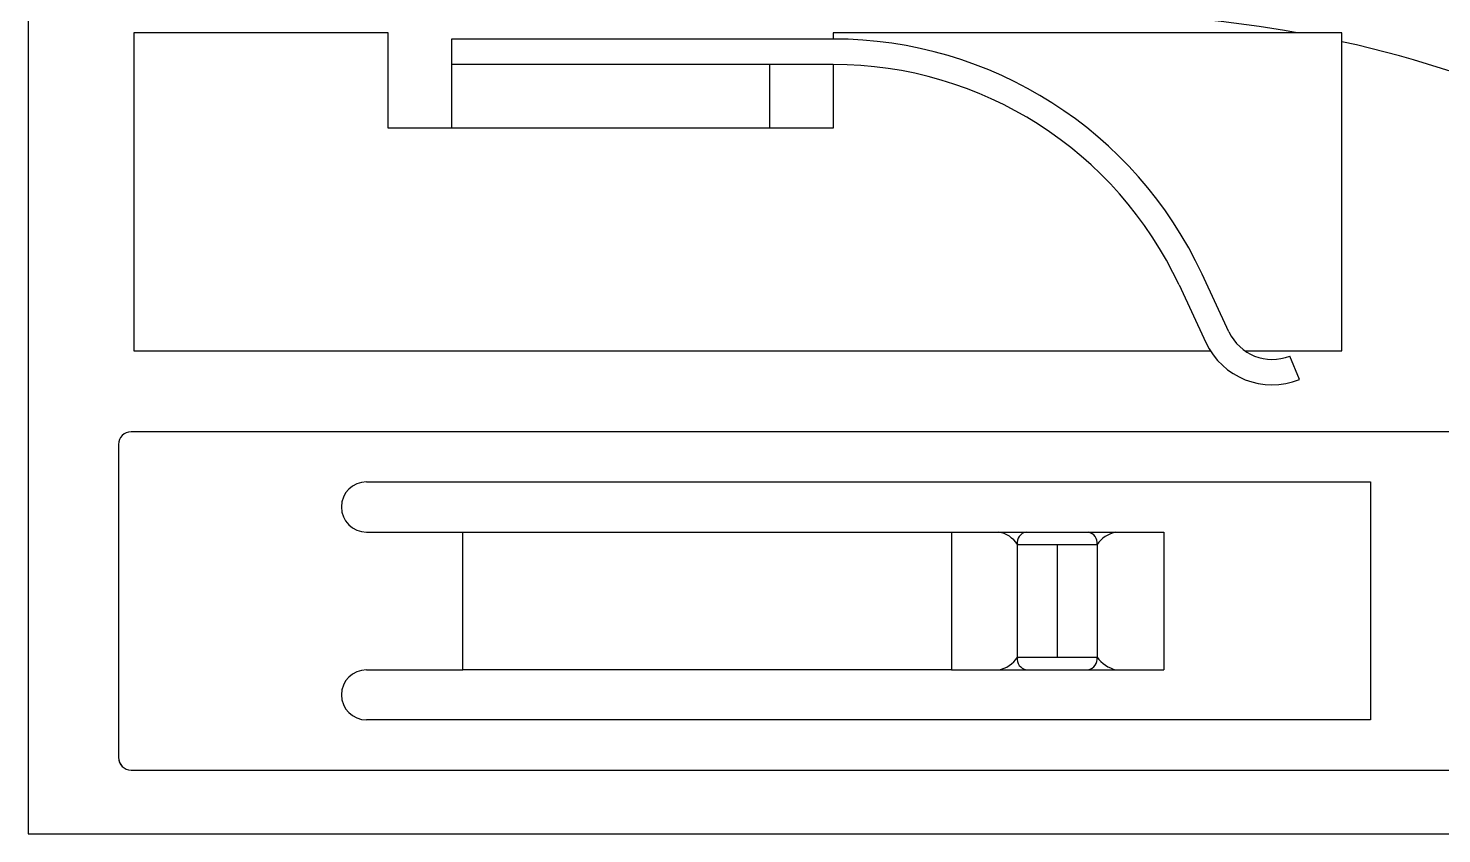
# Model space of a CAD drawing. Extents: x 2.55 to 7.7, y 3.55 to 4.51.
# Drawn here: x 4.5843 to 5.0289, y 3.5492 to 3.8023 of the extents above; entities that cross this region are included whole.
import ezdxf

# ---------------------------------------------------------------- set-up
doc = ezdxf.new("R2010")
doc.units = 0
doc.header["$MEASUREMENT"] = 0
doc.layers.get('0').update_dxf_attribs({"linetype": 'CONTINUOUS'})

msp = doc.modelspace()

# ---------------------------------------------------------------- linework, layer by layer
at = {"color": 7, "linetype": 'CONTINUOUS'}
for p, q in [((4.5843283797, 3.9321804732), (4.5843283797, 3.5491883596)), ((4.69748265, 3.8009484256), (4.61748265, 3.8009484116)), ((4.61748265, 3.8009484116), (4.6174826674, 3.7009484116)), ((4.6974826552, 3.7709484256), (4.69748265, 3.8009484256)), ((4.99748265, 3.8009484781), (4.83748265, 3.8009484501)), ((4.9833516689, 3.8009484759), (4.83748265, 3.8009484504)), ((4.83748265, 3.8009484501), (4.8374826503, 3.7989484479)), ((4.99748265, 3.8009484783), (4.9833516696, 3.8009484758)), ((4.9974826674, 3.7009484781), (4.99748265, 3.8009484781)), ((4.8174826503, 3.7989484457), (4.7174826503, 3.7989484282)), ((4.8374826293, 3.7989484457), (4.7174826503, 3.7989484248)), ((4.7174826503, 3.7989484248), (4.7174826517, 3.7909484248)), ((4.8324826503, 3.798948447), (4.8174826503, 3.7989484451)), ((4.8374826293, 3.7989484479), (4.8324826503, 3.798948447)), ((4.8374826293, 3.7909484457), (4.7174826517, 3.7909484248)), ((4.8174826517, 3.7909484457), (4.7174826517, 3.7909484282)), ((4.7174826517, 3.7909484282), (4.7174826552, 3.7709484291)), ((4.8174826517, 3.7909484457), (4.8174826552, 3.7709484466)), ((4.8374826517, 3.7909484457), (4.8374826552, 3.7709484501)), ((4.7174826552, 3.7709484291), (4.6974826552, 3.7709484256)), ((4.8174826552, 3.7709484466), (4.7174826552, 3.7709484291)), ((4.8374826552, 3.7709484501), (4.8174826552, 3.7709484466)), ((4.9462395759, 3.7216626562), (4.9546919443, 3.7035365019)), ((4.961942406, 3.7069174493), (4.9534900376, 3.7250436035)), ((4.6174826674, 3.7009484116), (4.9561074858, 3.7009484708)), ((4.9669634076, 3.7009484727), (4.9974826674, 3.7009484781)), ((4.9840812795, 3.6919026707), (4.9811093637, 3.6993301681)), ((5.0812268439, 3.6755008818), (4.6166599148, 3.6755008615)), ((4.6127229071, 3.6715638535), (4.6127229114, 3.5731386566)), ((4.6906756635, 3.6597528333), (5.006423695, 3.6597528471)), ((5.006423695, 3.6597528471), (5.0064236983, 3.5849496975)), ((4.6906756642, 3.6440048018), (4.7209906248, 3.6440048031)), ((4.7209906248, 3.6440048031), (4.8746491454, 3.6440048098)), ((4.7209906267, 3.6006977165), (4.7209906248, 3.6440048031)), ((4.8746491454, 3.6440048098), (4.8746491473, 3.6006977232)), ((4.8746491454, 3.6440048098), (4.8895134152, 3.6440048105)), ((4.8895134152, 3.6440048105), (4.8981892194, 3.6440048109)), ((4.8981892194, 3.6440048109), (4.9176759683, 3.6440048117)), ((4.9176759683, 3.6440048117), (4.9263941107, 3.6440048121)), ((4.9263941107, 3.6440048121), (4.9414608559, 3.6440048127)), ((4.9414608559, 3.6440048127), (4.9414608578, 3.6006977261)), ((4.8953865665, 3.6400678029), (4.9079985069, 3.6400678034)), ((4.895386568, 3.604634732), (4.8953865665, 3.6400678029)), ((4.9079985069, 3.6400678034), (4.9204409579, 3.640067804)), ((4.9079985085, 3.6046347325), (4.9079985069, 3.6400678034)), ((4.9204409579, 3.640067804), (4.9204409595, 3.6046347331)), ((4.6906756661, 3.6006977152), (4.7209906267, 3.6006977165)), ((4.8746491473, 3.6006977232), (4.7209906267, 3.6006977165)), ((4.8746491473, 3.6006977232), (4.8895134171, 3.6006977239)), ((4.8895134171, 3.6006977239), (4.8981892213, 3.6006977242)), ((4.895386568, 3.604634732), (4.9079985085, 3.6046347325)), ((4.8981892213, 3.6006977242), (4.9176759702, 3.6006977251)), ((4.9079985085, 3.6046347325), (4.9204409595, 3.6046347331)), ((4.9176759702, 3.6006977251), (4.9263941126, 3.6006977255)), ((4.9263941126, 3.6006977255), (4.9414608578, 3.6006977261)), ((5.0064236983, 3.5849496975), (4.6906756668, 3.5849496837)), ((4.6166599194, 3.5692016489), (5.0812268486, 3.5692016692)), ((4.5843283797, 3.5491883596), (5.3443284134, 3.5491883596))]:
    msp.add_line(p, q, dxfattribs=at)
for centre, radius, start, end in [((4.9193283965, 3.4441325715), 0.3625142328763271, 79.8276949176, 90), ((4.8374826503, 3.6709484479), 0.1280000000000001, 25.0000100179, 90.0000093918), ((4.8374826503, 3.6709484457), 0.1280000000000002, 25.0000100179, 90.0000093918), ((4.9193283965, 3.4441325715), 0.3625142328763271, 31.0833828251, 77.5498870828), ((4.8374826503, 3.6709484457), 0.1200000000000003, 25.0000100179, 90.0000100179), ((4.9755370217, 3.7132567256), 0.0229999999999996, 205.0000100179, 291.8075061625), ((4.9755370217, 3.7132567277), 0.015, 205.0000100179, 291.8075061625), ((4.9755370217, 3.7132567256), 0.0150000000000002, 205.0000100179, 291.8075061625), ((4.6166599143, 3.6715638537), 0.0039370078740157, 89.9999981117, 180.0000025045), ((4.616659915, 3.6715638537), 0.0039370078740158, 90.0000025045, 180.0000056002), ((4.6906756638, 3.6518788175), 0.0078740157480315, 90.0000025045, 270.0000025045), ((4.8880651663, 3.6354951108), 0.0086320572547342, 31.9874667514, 80.3414853711), ((4.8988711775, 3.6405532711), 0.0035182657121472, 101.1765943877, 187.9312692487), ((4.916965761, 3.6405665877), 0.0035108088544194, 351.8323026154, 78.3289998933), ((4.928436306, 3.6344474199), 0.0097731421695907, 102.0614094353, 144.8944390819), ((4.6906756664, 3.5928236994), 0.0078740157480319, 90.0000025045, 270.0000025045), ((4.8879867796, 3.6093243608), 0.0087606784575473, 280.0356083355, 327.6354495598), ((4.8988711791, 3.6041492641), 0.0035182657121372, 172.0687357602, 258.8234106216), ((4.9169657626, 3.6041359491), 0.0035108088544291, 281.6710051163, 8.1677023935), ((4.928830727, 3.6108515207), 0.0104420614516599, 216.538313011, 256.5058484897), ((4.6166599186, 3.5731386568), 0.0039370078740157, 180, 270.0000018883), ((4.6166599193, 3.5731386568), 0.0039370078740158, 180.0000056002, 270.0000025045)]:
    msp.add_arc(centre, radius, start, end, dxfattribs=at)

doc.saveas('drawing.dxf')
